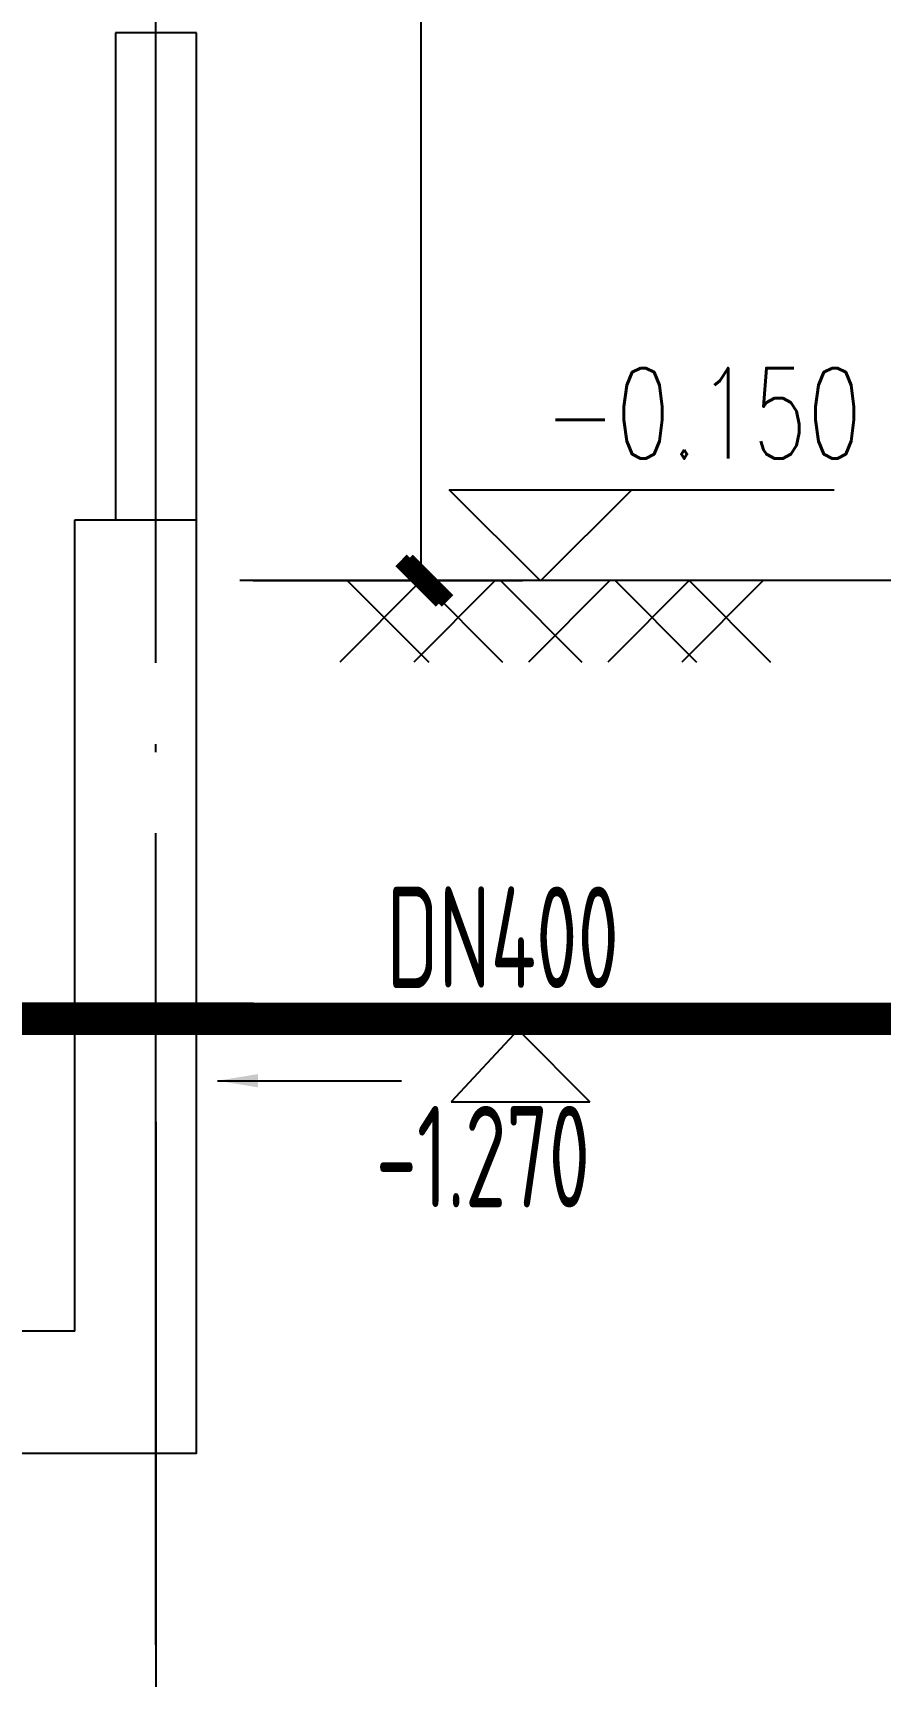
# Model space of a CAD drawing. Extents: x 84552 to 1115094, y -331058 to 102248.
# Drawn here: x 226423 to 228512, y 59591 to 63641 of the extents above; entities that cross this region are included whole.
import ezdxf

# ---------------------------------------------------------------- set-up
doc = ezdxf.new("R2010")
doc.units = 0
doc.header["$LTSCALE"] = 1000
doc.header["$MEASUREMENT"] = 0
doc.linetypes.add('DOTE', pattern=[2.42, 2, -0.2, 0.02, -0.2])
for name, color, linetype in [('AXIS', 3, 'Continuous'), ('DIM_ELEV', 3, 'Continuous'), ('DOTE', 1, 'Continuous'), ('PUB_DIM', 3, 'Continuous'), ('PUB_TEXT', 7, 'Continuous'), ('WALL', 9, 'Continuous')]:
    doc.layers.add(name, color=color, linetype=linetype)
doc.layers.add('泡沫系统', color=4, linetype='Continuous', lineweight=80)
doc.layers.add('给水管', color=3, linetype='Continuous', lineweight=100)
doc.styles.add('_TCH_DIM', font='SIMPLEX', dxfattribs={"bigfont": 'GBCBIG'})
doc.styles.add('sceie', font='sceie.shx', dxfattribs={"width": 0.7, "bigfont": 'sceic.shx'})
doc.styles.get("Standard").update_dxf_attribs({"font": 'gbenor.shx', "bigfont": 'gbcbig.shx'})
doc.dimstyles.get("Standard").update_dxf_attribs({"dimscale": 100, "dimtxt": 3.5, "dimasz": 1, "dimexe": 2.5, "dimexo": 3, "dimgap": 1.5, "dimtad": 1, "dimdec": 0, "dimzin": 0, "dimdsep": 46, "dimtxsty": 'Standard', "dimblk": 'ARCHTICK', "dimcen": 0.09, "dimadec": 0, "dimazin": 0, "dimtfac": 1, "dimtdec": 0, "dimtix": 1, "dimtmove": 2, "dimatfit": 3, "dimfxl": 0, "dimtolj": 1, "dimtzin": 0, "dimarcsym": 0})

# ---------------------------------------------------------------- blocks, each defined once
blk = doc.blocks.new('_ArchTick')
at = {"color": 0, "linetype": 'ByBlock', "const_width": 0.4}
blk.add_lwpolyline([(-0.5, -0.5), (0.5, 0.5)], dxfattribs=at)

msp = doc.modelspace()

# ---------------------------------------------------------------- linework, layer by layer
for p, q in [((226526.8, 60440.6), (226526.8, 62440.6)), ((226526.8, 62440.6), (226826.8, 62440.6)), ((228576.8, 62290.6), (226933.7, 62290.6)), ((227380.9, 62290.6), (227180.2, 62089.9)), ((227198.5, 62290.6), (227399.2, 62089.9)), ((227563.3, 62290.6), (227362.6, 62089.9)), ((227380.9, 62290.6), (227581.6, 62089.9)), ((227576.4, 62290.6), (227777.1, 62089.9)), ((227846.1, 62290.6), (227645.4, 62089.9)), ((228041.6, 62290.6), (227840.9, 62089.9)), ((227859.2, 62290.6), (228059.9, 62089.9)), ((228224, 62290.6), (228023.3, 62089.9)), ((228041.6, 62290.6), (228242.3, 62089.9)), ((226526.8, 60440.6), (218926.8, 60440.6))]:
    msp.add_line(p, q)
at = {"ltscale": 200}
for p, q in [((227619.5, 61183.5), (227454.8, 61006.3)), ((227619.5, 61183.5), (227796.7, 61006.3)), ((227454.8, 61006.3), (227796.7, 61006.3))]:
    msp.add_line(p, q, dxfattribs=at)
msp.add_lwpolyline([(218626.8, 62440.6), (218626.8, 60140.6), (226826.8, 60140.6), (226826.8, 62440.6)])
at = {"layer": 'AXIS', "color": 0}
msp.add_line((226726.8, 60957), (226726.8, 58417.2), dxfattribs=at)
at = {"layer": 'DIM_ELEV'}
for p, q in [((227674.8, 62289.8), (227449.8, 62514.8)), ((227449.8, 62514.8), (228399.3, 62514.8)), ((227674.8, 62289.8), (227899.8, 62514.8))]:
    msp.add_line(p, q, dxfattribs=at)
at = {"layer": 'DOTE', "linetype": 'DOTE'}
msp.add_line((226726.8, 59667.9), (226726.8, 68032.6), dxfattribs=at)
at = {"layer": 'PUB_DIM'}
for p, q in [((227380.9, 62290.6), (227380.9, 67640.8)), ((226966.7, 62290.6), (227630.9, 62290.6))]:
    msp.add_line(p, q, dxfattribs=at)
at = {"layer": 'WALL'}
for p, q in [((226826.8, 63640.6), (226626.8, 63640.6)), ((226626.8, 63640.6), (226626.8, 62440.6)), ((226826.8, 62440.6), (226826.8, 63640.6)), ((226626.8, 62440.6), (226826.8, 62440.6))]:
    msp.add_line(p, q, dxfattribs=at)
at = {"layer": '泡沫系统', "lineweight": -3, "ltscale": 200, "const_width": 80, "flags": 128}
msp.add_lwpolyline([(226229.3, 61211), (229476.8, 61210.9, -0.414198), (229576.8, 61110.9), (229576.8, 60286.6)], format="xyb", dxfattribs=at)

# ---------------------------------------------------------------- block references
at = {"layer": 'PUB_DIM', "xscale": 100, "yscale": 100, "zscale": 100, "rotation": 270}
for p in [(227380.9, 62290.6), (227395.9, 62290.6)]:
    msp.add_blockref('_ArchTick', p, dxfattribs=at)

# ---------------------------------------------------------------- texts
at = {"layer": 'PUB_TEXT', "style": '_TCH_DIM', "width": 0.705882}
msp.add_text('-0.150', height=223.12, dxfattribs=at).set_placement((227685, 62591.5))
at = {"layer": '给水管', "color": 0, "lineweight": -3, "ltscale": 200, "style": 'sceie', "width": 0.7}
for s, p in [('DN400', (227295.3, 61286.6)), ('-1.270', (227268.7, 60746.1))]:
    msp.add_text(s, height=250, dxfattribs=at).set_placement(p)

# ---------------------------------------------------------------- leaders
at = {"color": 0}
msp.add_leader([(226878.6, 61058.2), (227331.9, 61058.2)], dimstyle='Standard', override={"dimgap": 1.5, "dimtad": 0, "dimfxl": 100}, dxfattribs=at)

doc.saveas('drawing.dxf')
